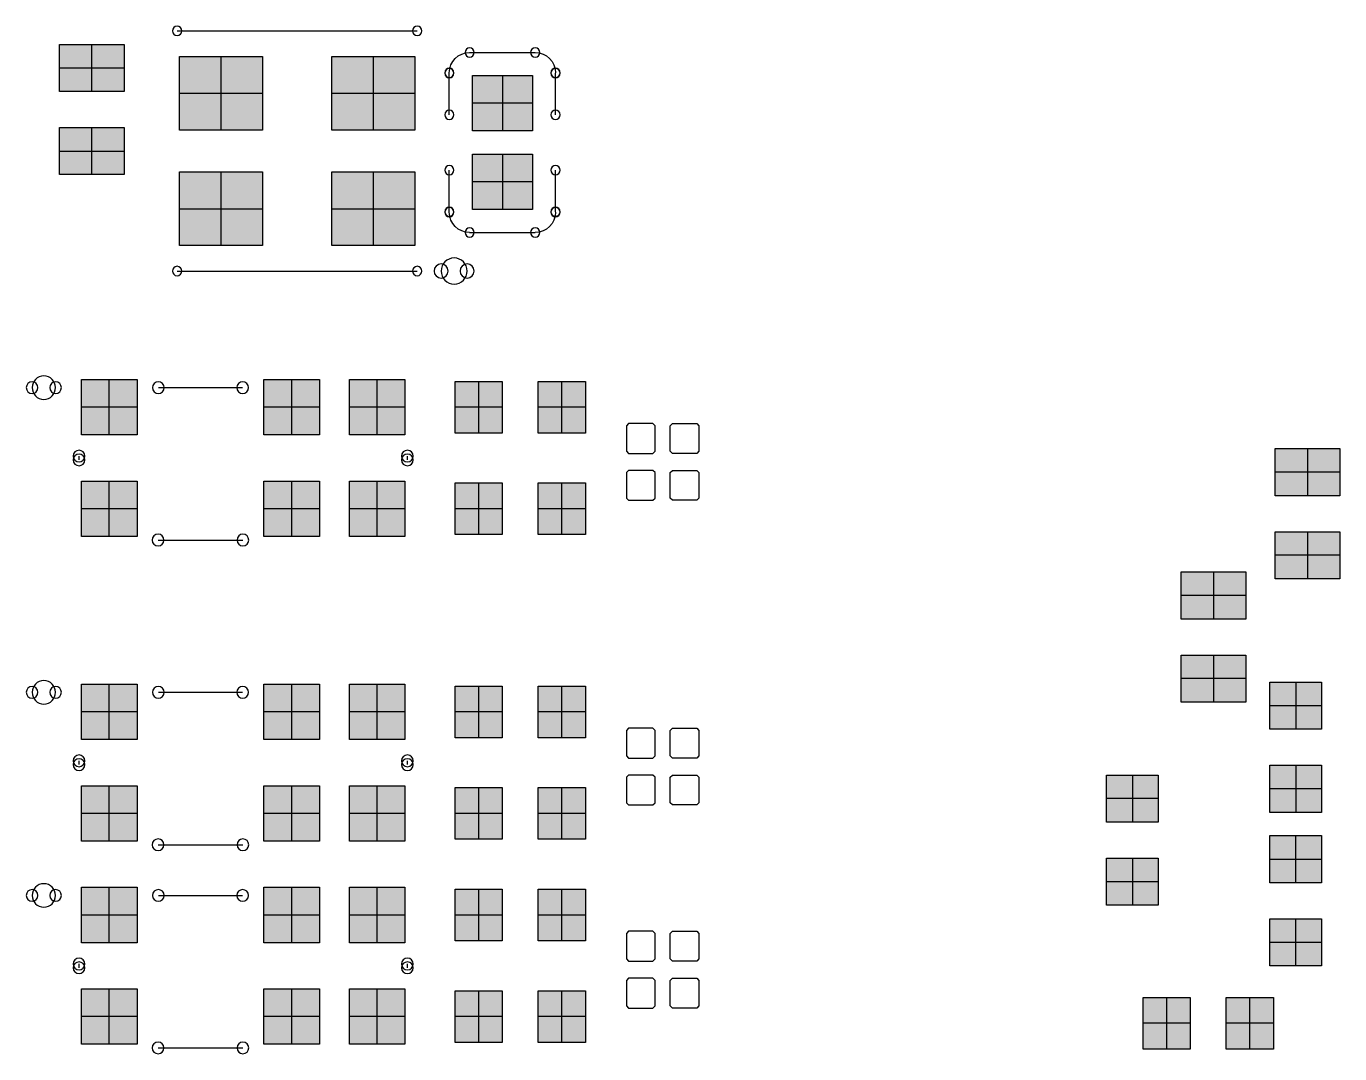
# Model space of a CAD drawing. Header units: millimetres. Extents: x -0.1 to 90.1, y -0.1 to 60.1.
# Drawn here: x 9.8 to 24.02, y 30 to 41.13 of the extents above; entities that cross this region are included whole.
import ezdxf

# ---------------------------------------------------------------- set-up
doc = ezdxf.new("R2010")
doc.units = ezdxf.units.MM
doc.layers.get('0').update_dxf_attribs({"color": 18, "true_color": 0x000000})
doc.layers.add('Bottom Overlay', color=54, linetype='Continuous', true_color=0x999900)
doc.layers.add('Bottom Paste', color=16, linetype='Continuous', true_color=0x7f0000)

# ---------------------------------------------------------------- blocks, each defined once
blk = doc.blocks.new('C0402_B_464')
at = {"layer": 'Bottom Paste', "true_color": 0x7f0000}
for points in [[(-0.195, 0.28), (-0.195, -0.28), (-0.705, -0.28), (-0.705, 0.28)], [(0.705, 0.28), (0.705, -0.28), (0.195, -0.28), (0.195, 0.28)]]:
    blk.add_hatch(color=16, dxfattribs=at).paths.add_polyline_path(points, flags=0)
at = {"layer": 'Bottom Paste', "color": 16, "true_color": 0x7f0000}
for p, q in [((-0.45, 0.28), (-0.45, -0.28)), ((0.45, 0.28), (0.45, -0.28)), ((-0.705, 0), (-0.195, 0)), ((0.195, 0), (0.705, 0))]:
    blk.add_line(p, q, dxfattribs=at)
for points in [[(-0.705, -0.28), (-0.705, 0), (-0.705, 0.28)], [(-0.705, 0.28), (-0.45, 0.28), (-0.195, 0.28)], [(-0.195, 0.28), (-0.195, 0), (-0.195, -0.28)], [(0.195, -0.28), (0.195, 0), (0.195, 0.28)], [(0.195, 0.28), (0.45, 0.28), (0.705, 0.28)], [(0.705, 0.28), (0.705, 0), (0.705, -0.28)], [(-0.195, -0.28), (-0.45, -0.28), (-0.705, -0.28)], [(0.705, -0.28), (0.45, -0.28), (0.195, -0.28)]]:
    blk.add_open_spline(points, degree=2, dxfattribs=at)
blk = doc.blocks.new('C0402_B_463')
at = {"layer": 'Bottom Paste', "true_color": 0x7f0000}
for points in [[(-0.195, 0.28), (-0.195, -0.28), (-0.705, -0.28), (-0.705, 0.28)], [(0.705, 0.28), (0.705, -0.28), (0.195, -0.28), (0.195, 0.28)]]:
    blk.add_hatch(color=16, dxfattribs=at).paths.add_polyline_path(points, flags=0)
at = {"layer": 'Bottom Paste', "color": 16, "true_color": 0x7f0000}
for p, q in [((-0.45, 0.28), (-0.45, -0.28)), ((0.45, 0.28), (0.45, -0.28)), ((-0.705, 0), (-0.195, 0)), ((0.195, 0), (0.705, 0))]:
    blk.add_line(p, q, dxfattribs=at)
for points in [[(-0.705, -0.28), (-0.705, 0), (-0.705, 0.28)], [(-0.705, 0.28), (-0.45, 0.28), (-0.195, 0.28)], [(-0.195, 0.28), (-0.195, 0), (-0.195, -0.28)], [(0.195, -0.28), (0.195, 0), (0.195, 0.28)], [(0.195, 0.28), (0.45, 0.28), (0.705, 0.28)], [(0.705, 0.28), (0.705, 0), (0.705, -0.28)], [(-0.195, -0.28), (-0.45, -0.28), (-0.705, -0.28)], [(0.705, -0.28), (0.45, -0.28), (0.195, -0.28)]]:
    blk.add_open_spline(points, degree=2, dxfattribs=at)
blk = doc.blocks.new('C0402_B_462')
at = {"layer": 'Bottom Paste', "true_color": 0x7f0000}
for points in [[(-0.195, 0.28), (-0.195, -0.28), (-0.705, -0.28), (-0.705, 0.28)], [(0.705, 0.28), (0.705, -0.28), (0.195, -0.28), (0.195, 0.28)]]:
    blk.add_hatch(color=16, dxfattribs=at).paths.add_polyline_path(points, flags=0)
at = {"layer": 'Bottom Paste', "color": 16, "true_color": 0x7f0000}
for p, q in [((-0.45, 0.28), (-0.45, -0.28)), ((0.45, 0.28), (0.45, -0.28)), ((-0.705, 0), (-0.195, 0)), ((0.195, 0), (0.705, 0))]:
    blk.add_line(p, q, dxfattribs=at)
for points in [[(-0.705, -0.28), (-0.705, 0), (-0.705, 0.28)], [(-0.705, 0.28), (-0.45, 0.28), (-0.195, 0.28)], [(-0.195, 0.28), (-0.195, 0), (-0.195, -0.28)], [(0.195, -0.28), (0.195, 0), (0.195, 0.28)], [(0.195, 0.28), (0.45, 0.28), (0.705, 0.28)], [(0.705, 0.28), (0.705, 0), (0.705, -0.28)], [(-0.195, -0.28), (-0.45, -0.28), (-0.705, -0.28)], [(0.705, -0.28), (0.45, -0.28), (0.195, -0.28)]]:
    blk.add_open_spline(points, degree=2, dxfattribs=at)
blk = doc.blocks.new('C0402_B_461')
at = {"layer": 'Bottom Paste', "true_color": 0x7f0000}
for points in [[(-0.195, 0.28), (-0.195, -0.28), (-0.705, -0.28), (-0.705, 0.28)], [(0.705, 0.28), (0.705, -0.28), (0.195, -0.28), (0.195, 0.28)]]:
    blk.add_hatch(color=16, dxfattribs=at).paths.add_polyline_path(points, flags=0)
at = {"layer": 'Bottom Paste', "color": 16, "true_color": 0x7f0000}
for p, q in [((-0.45, 0.28), (-0.45, -0.28)), ((0.45, 0.28), (0.45, -0.28)), ((-0.705, 0), (-0.195, 0)), ((0.195, 0), (0.705, 0))]:
    blk.add_line(p, q, dxfattribs=at)
for points in [[(-0.705, -0.28), (-0.705, 0), (-0.705, 0.28)], [(-0.705, 0.28), (-0.45, 0.28), (-0.195, 0.28)], [(-0.195, 0.28), (-0.195, 0), (-0.195, -0.28)], [(0.195, -0.28), (0.195, 0), (0.195, 0.28)], [(0.195, 0.28), (0.45, 0.28), (0.705, 0.28)], [(0.705, 0.28), (0.705, 0), (0.705, -0.28)], [(-0.195, -0.28), (-0.45, -0.28), (-0.705, -0.28)], [(0.705, -0.28), (0.45, -0.28), (0.195, -0.28)]]:
    blk.add_open_spline(points, degree=2, dxfattribs=at)
blk = doc.blocks.new('C0402_B_459')
at = {"layer": 'Bottom Paste', "true_color": 0x7f0000}
for points in [[(-0.195, 0.28), (-0.195, -0.28), (-0.705, -0.28), (-0.705, 0.28)], [(0.705, 0.28), (0.705, -0.28), (0.195, -0.28), (0.195, 0.28)]]:
    blk.add_hatch(color=16, dxfattribs=at).paths.add_polyline_path(points, flags=0)
at = {"layer": 'Bottom Paste', "color": 16, "true_color": 0x7f0000}
for p, q in [((-0.45, 0.28), (-0.45, -0.28)), ((0.45, 0.28), (0.45, -0.28)), ((-0.705, 0), (-0.195, 0)), ((0.195, 0), (0.705, 0))]:
    blk.add_line(p, q, dxfattribs=at)
for points in [[(-0.705, -0.28), (-0.705, 0), (-0.705, 0.28)], [(-0.705, 0.28), (-0.45, 0.28), (-0.195, 0.28)], [(-0.195, 0.28), (-0.195, 0), (-0.195, -0.28)], [(0.195, -0.28), (0.195, 0), (0.195, 0.28)], [(0.195, 0.28), (0.45, 0.28), (0.705, 0.28)], [(0.705, 0.28), (0.705, 0), (0.705, -0.28)], [(-0.195, -0.28), (-0.45, -0.28), (-0.705, -0.28)], [(0.705, -0.28), (0.45, -0.28), (0.195, -0.28)]]:
    blk.add_open_spline(points, degree=2, dxfattribs=at)
blk = doc.blocks.new('C0402_B_456')
at = {"layer": 'Bottom Paste', "true_color": 0x7f0000}
for points in [[(-0.195, 0.28), (-0.195, -0.28), (-0.705, -0.28), (-0.705, 0.28)], [(0.705, 0.28), (0.705, -0.28), (0.195, -0.28), (0.195, 0.28)]]:
    blk.add_hatch(color=16, dxfattribs=at).paths.add_polyline_path(points, flags=0)
at = {"layer": 'Bottom Paste', "color": 16, "true_color": 0x7f0000}
for p, q in [((-0.45, 0.28), (-0.45, -0.28)), ((0.45, 0.28), (0.45, -0.28)), ((-0.705, 0), (-0.195, 0)), ((0.195, 0), (0.705, 0))]:
    blk.add_line(p, q, dxfattribs=at)
for points in [[(-0.705, -0.28), (-0.705, 0), (-0.705, 0.28)], [(-0.705, 0.28), (-0.45, 0.28), (-0.195, 0.28)], [(-0.195, 0.28), (-0.195, 0), (-0.195, -0.28)], [(0.195, -0.28), (0.195, 0), (0.195, 0.28)], [(0.195, 0.28), (0.45, 0.28), (0.705, 0.28)], [(0.705, 0.28), (0.705, 0), (0.705, -0.28)], [(-0.195, -0.28), (-0.45, -0.28), (-0.705, -0.28)], [(0.705, -0.28), (0.45, -0.28), (0.195, -0.28)]]:
    blk.add_open_spline(points, degree=2, dxfattribs=at)
blk = doc.blocks.new('C0402_B_454')
at = {"layer": 'Bottom Paste', "true_color": 0x7f0000}
for points in [[(-0.195, 0.28), (-0.195, -0.28), (-0.705, -0.28), (-0.705, 0.28)], [(0.705, 0.28), (0.705, -0.28), (0.195, -0.28), (0.195, 0.28)]]:
    blk.add_hatch(color=16, dxfattribs=at).paths.add_polyline_path(points, flags=0)
at = {"layer": 'Bottom Paste', "color": 16, "true_color": 0x7f0000}
for p, q in [((-0.45, 0.28), (-0.45, -0.28)), ((0.45, 0.28), (0.45, -0.28)), ((-0.705, 0), (-0.195, 0)), ((0.195, 0), (0.705, 0))]:
    blk.add_line(p, q, dxfattribs=at)
for points in [[(-0.705, -0.28), (-0.705, 0), (-0.705, 0.28)], [(-0.705, 0.28), (-0.45, 0.28), (-0.195, 0.28)], [(-0.195, 0.28), (-0.195, 0), (-0.195, -0.28)], [(0.195, -0.28), (0.195, 0), (0.195, 0.28)], [(0.195, 0.28), (0.45, 0.28), (0.705, 0.28)], [(0.705, 0.28), (0.705, 0), (0.705, -0.28)], [(-0.195, -0.28), (-0.45, -0.28), (-0.705, -0.28)], [(0.705, -0.28), (0.45, -0.28), (0.195, -0.28)]]:
    blk.add_open_spline(points, degree=2, dxfattribs=at)
blk = doc.blocks.new('C0402_B_452')
at = {"layer": 'Bottom Paste', "true_color": 0x7f0000}
for points in [[(-0.195, 0.28), (-0.195, -0.28), (-0.705, -0.28), (-0.705, 0.28)], [(0.705, 0.28), (0.705, -0.28), (0.195, -0.28), (0.195, 0.28)]]:
    blk.add_hatch(color=16, dxfattribs=at).paths.add_polyline_path(points, flags=0)
at = {"layer": 'Bottom Paste', "color": 16, "true_color": 0x7f0000}
for p, q in [((-0.45, 0.28), (-0.45, -0.28)), ((0.45, 0.28), (0.45, -0.28)), ((-0.705, 0), (-0.195, 0)), ((0.195, 0), (0.705, 0))]:
    blk.add_line(p, q, dxfattribs=at)
for points in [[(-0.705, -0.28), (-0.705, 0), (-0.705, 0.28)], [(-0.705, 0.28), (-0.45, 0.28), (-0.195, 0.28)], [(-0.195, 0.28), (-0.195, 0), (-0.195, -0.28)], [(0.195, -0.28), (0.195, 0), (0.195, 0.28)], [(0.195, 0.28), (0.45, 0.28), (0.705, 0.28)], [(0.705, 0.28), (0.705, 0), (0.705, -0.28)], [(-0.195, -0.28), (-0.45, -0.28), (-0.705, -0.28)], [(0.705, -0.28), (0.45, -0.28), (0.195, -0.28)]]:
    blk.add_open_spline(points, degree=2, dxfattribs=at)
blk = doc.blocks.new('FILTER_SMD_6P_L3_4_W1_6_SFI1206_601R201_B_443')
at = {"layer": 'Bottom Paste', "true_color": 0x7f0000}
for points in [[(-1.75, 0.85), (-1.15, 0.85), (-1.15, 0.25), (-1.75, 0.25)], [(0.225, 0.85), (0.825, 0.85), (0.825, 0.25), (0.225, 0.25)], [(1.15, 0.85), (1.75, 0.85), (1.75, 0.25), (1.15, 0.25)], [(-1.75, -0.25), (-1.15, -0.25), (-1.15, -0.85), (-1.75, -0.85)], [(0.225, -0.25), (0.825, -0.25), (0.825, -0.85), (0.225, -0.85)], [(1.15, -0.25), (1.75, -0.25), (1.75, -0.85), (1.15, -0.85)]]:
    blk.add_hatch(color=16, dxfattribs=at).paths.add_polyline_path(points, flags=0)
at = {"layer": 'Bottom Overlay'}
for points in [[(-0.919, 0.762), (-0.006, 0.762)], [(-1.778, -0.021), (-1.778, 0.02)], [(1.778, -0.021), (1.778, 0.02)], [(-0.922, -0.889), (-0.003, -0.889)]]:
    blk.add_lwpolyline(points, dxfattribs=at)
for centre, radius, start, end in [((-2.159, 0.762), 0.127, 0, 180), ((-2.286, 0.762), 0.0635, 0, 180), ((-2.286, 0.762), 0.0635, 180, 0), ((-2.159, 0.762), 0.127, 180, 0), ((-2.032, 0.762), 0.0635, 0, 180), ((-2.032, 0.762), 0.0635, 180, 0), ((-0.919, 0.762), 0.0635, 0, 180), ((-0.919, 0.762), 0.0635, 180, 0), ((-0.006, 0.762), 0.0635, 0, 180), ((-0.006, 0.762), 0.0635, 180, 0), ((-1.778, 0.02), 0.0635, 0, 180), ((-1.778, -0.021), 0.0635, 0, 180), ((-1.778, 0.02), 0.0635, 180, 0), ((1.778, 0.02), 0.0635, 0, 180), ((1.778, -0.021), 0.0635, 0, 180), ((1.778, 0.02), 0.0635, 180, 0), ((-1.778, -0.021), 0.0635, 180, 0), ((1.778, -0.021), 0.0635, 180, 0), ((-0.922, -0.889), 0.0635, 0, 180), ((-0.003, -0.889), 0.0635, 0, 180), ((-0.922, -0.889), 0.0635, 180, 0), ((-0.003, -0.889), 0.0635, 180, 0)]:
    blk.add_arc(centre, radius, start, end, dxfattribs=at)
at = {"layer": 'Bottom Paste', "color": 16, "true_color": 0x7f0000}
for p, q in [((-1.45, 0.25), (-1.45, 0.85)), ((0.525, 0.25), (0.525, 0.85)), ((1.45, 0.25), (1.45, 0.85)), ((-1.15, 0.55), (-1.75, 0.55)), ((0.825, 0.55), (0.225, 0.55)), ((1.75, 0.55), (1.15, 0.55)), ((-1.45, -0.85), (-1.45, -0.25)), ((0.525, -0.85), (0.525, -0.25)), ((1.45, -0.85), (1.45, -0.25)), ((-1.15, -0.55), (-1.75, -0.55)), ((0.825, -0.55), (0.225, -0.55)), ((1.75, -0.55), (1.15, -0.55))]:
    blk.add_line(p, q, dxfattribs=at)
for points in [[(-1.75, 0.85), (-1.45, 0.85), (-1.15, 0.85)], [(-1.75, 0.25), (-1.75, 0.55), (-1.75, 0.85)], [(-1.15, 0.85), (-1.15, 0.55), (-1.15, 0.25)], [(0.225, 0.85), (0.525, 0.85), (0.825, 0.85)], [(0.225, 0.25), (0.225, 0.55), (0.225, 0.85)], [(0.825, 0.85), (0.825, 0.55), (0.825, 0.25)], [(1.15, 0.85), (1.45, 0.85), (1.75, 0.85)], [(1.15, 0.25), (1.15, 0.55), (1.15, 0.85)], [(1.75, 0.85), (1.75, 0.55), (1.75, 0.25)], [(-1.15, 0.25), (-1.45, 0.25), (-1.75, 0.25)], [(0.825, 0.25), (0.525, 0.25), (0.225, 0.25)], [(1.75, 0.25), (1.45, 0.25), (1.15, 0.25)], [(-1.75, -0.25), (-1.45, -0.25), (-1.15, -0.25)], [(-1.75, -0.85), (-1.75, -0.55), (-1.75, -0.25)], [(-1.15, -0.25), (-1.15, -0.55), (-1.15, -0.85)], [(0.225, -0.25), (0.525, -0.25), (0.825, -0.25)], [(0.225, -0.85), (0.225, -0.55), (0.225, -0.25)], [(0.825, -0.25), (0.825, -0.55), (0.825, -0.85)], [(1.15, -0.25), (1.45, -0.25), (1.75, -0.25)], [(1.15, -0.85), (1.15, -0.55), (1.15, -0.25)], [(1.75, -0.25), (1.75, -0.55), (1.75, -0.85)], [(-1.15, -0.85), (-1.45, -0.85), (-1.75, -0.85)], [(0.825, -0.85), (0.525, -0.85), (0.225, -0.85)], [(1.75, -0.85), (1.45, -0.85), (1.15, -0.85)]]:
    blk.add_open_spline(points, degree=2, dxfattribs=at)
blk = doc.blocks.new('FILTER_SMD_6P_L3_4_W1_6_SFI1206_601R201_B_442')
at = {"layer": 'Bottom Paste', "true_color": 0x7f0000}
for points in [[(-1.75, 0.85), (-1.15, 0.85), (-1.15, 0.25), (-1.75, 0.25)], [(0.225, 0.85), (0.825, 0.85), (0.825, 0.25), (0.225, 0.25)], [(1.15, 0.85), (1.75, 0.85), (1.75, 0.25), (1.15, 0.25)], [(-1.75, -0.25), (-1.15, -0.25), (-1.15, -0.85), (-1.75, -0.85)], [(0.225, -0.25), (0.825, -0.25), (0.825, -0.85), (0.225, -0.85)], [(1.15, -0.25), (1.75, -0.25), (1.75, -0.85), (1.15, -0.85)]]:
    blk.add_hatch(color=16, dxfattribs=at).paths.add_polyline_path(points, flags=0)
at = {"layer": 'Bottom Overlay'}
for points in [[(-0.919, 0.762), (-0.006, 0.762)], [(-1.778, -0.021), (-1.778, 0.02)], [(1.778, -0.021), (1.778, 0.02)], [(-0.922, -0.889), (-0.003, -0.889)]]:
    blk.add_lwpolyline(points, dxfattribs=at)
for centre, radius, start, end in [((-2.159, 0.762), 0.127, 0, 180), ((-2.286, 0.762), 0.0635, 0, 180), ((-2.286, 0.762), 0.0635, 180, 0), ((-2.159, 0.762), 0.127, 180, 0), ((-2.032, 0.762), 0.0635, 0, 180), ((-2.032, 0.762), 0.0635, 180, 0), ((-0.919, 0.762), 0.0635, 0, 180), ((-0.919, 0.762), 0.0635, 180, 0), ((-0.006, 0.762), 0.0635, 0, 180), ((-0.006, 0.762), 0.0635, 180, 0), ((-1.778, 0.02), 0.0635, 0, 180), ((-1.778, -0.021), 0.0635, 0, 180), ((-1.778, 0.02), 0.0635, 180, 0), ((1.778, 0.02), 0.0635, 0, 180), ((1.778, -0.021), 0.0635, 0, 180), ((1.778, 0.02), 0.0635, 180, 0), ((-1.778, -0.021), 0.0635, 180, 0), ((1.778, -0.021), 0.0635, 180, 0), ((-0.922, -0.889), 0.0635, 0, 180), ((-0.003, -0.889), 0.0635, 0, 180), ((-0.922, -0.889), 0.0635, 180, 0), ((-0.003, -0.889), 0.0635, 180, 0)]:
    blk.add_arc(centre, radius, start, end, dxfattribs=at)
at = {"layer": 'Bottom Paste', "color": 16, "true_color": 0x7f0000}
for p, q in [((-1.45, 0.25), (-1.45, 0.85)), ((0.525, 0.25), (0.525, 0.85)), ((1.45, 0.25), (1.45, 0.85)), ((-1.15, 0.55), (-1.75, 0.55)), ((0.825, 0.55), (0.225, 0.55)), ((1.75, 0.55), (1.15, 0.55)), ((-1.45, -0.85), (-1.45, -0.25)), ((0.525, -0.85), (0.525, -0.25)), ((1.45, -0.85), (1.45, -0.25)), ((-1.15, -0.55), (-1.75, -0.55)), ((0.825, -0.55), (0.225, -0.55)), ((1.75, -0.55), (1.15, -0.55))]:
    blk.add_line(p, q, dxfattribs=at)
for points in [[(-1.75, 0.85), (-1.45, 0.85), (-1.15, 0.85)], [(-1.75, 0.25), (-1.75, 0.55), (-1.75, 0.85)], [(-1.15, 0.85), (-1.15, 0.55), (-1.15, 0.25)], [(0.225, 0.85), (0.525, 0.85), (0.825, 0.85)], [(0.225, 0.25), (0.225, 0.55), (0.225, 0.85)], [(0.825, 0.85), (0.825, 0.55), (0.825, 0.25)], [(1.15, 0.85), (1.45, 0.85), (1.75, 0.85)], [(1.15, 0.25), (1.15, 0.55), (1.15, 0.85)], [(1.75, 0.85), (1.75, 0.55), (1.75, 0.25)], [(-1.15, 0.25), (-1.45, 0.25), (-1.75, 0.25)], [(0.825, 0.25), (0.525, 0.25), (0.225, 0.25)], [(1.75, 0.25), (1.45, 0.25), (1.15, 0.25)], [(-1.75, -0.25), (-1.45, -0.25), (-1.15, -0.25)], [(-1.75, -0.85), (-1.75, -0.55), (-1.75, -0.25)], [(-1.15, -0.25), (-1.15, -0.55), (-1.15, -0.85)], [(0.225, -0.25), (0.525, -0.25), (0.825, -0.25)], [(0.225, -0.85), (0.225, -0.55), (0.225, -0.25)], [(0.825, -0.25), (0.825, -0.55), (0.825, -0.85)], [(1.15, -0.25), (1.45, -0.25), (1.75, -0.25)], [(1.15, -0.85), (1.15, -0.55), (1.15, -0.25)], [(1.75, -0.25), (1.75, -0.55), (1.75, -0.85)], [(-1.15, -0.85), (-1.45, -0.85), (-1.75, -0.85)], [(0.825, -0.85), (0.525, -0.85), (0.225, -0.85)], [(1.75, -0.85), (1.45, -0.85), (1.15, -0.85)]]:
    blk.add_open_spline(points, degree=2, dxfattribs=at)
blk = doc.blocks.new('FILTER_SMD_6P_L3_4_W1_6_SFI1206_601R201_B_441')
at = {"layer": 'Bottom Paste', "true_color": 0x7f0000}
for points in [[(-1.75, 0.85), (-1.15, 0.85), (-1.15, 0.25), (-1.75, 0.25)], [(0.225, 0.85), (0.825, 0.85), (0.825, 0.25), (0.225, 0.25)], [(1.15, 0.85), (1.75, 0.85), (1.75, 0.25), (1.15, 0.25)], [(-1.75, -0.25), (-1.15, -0.25), (-1.15, -0.85), (-1.75, -0.85)], [(0.225, -0.25), (0.825, -0.25), (0.825, -0.85), (0.225, -0.85)], [(1.15, -0.25), (1.75, -0.25), (1.75, -0.85), (1.15, -0.85)]]:
    blk.add_hatch(color=16, dxfattribs=at).paths.add_polyline_path(points, flags=0)
at = {"layer": 'Bottom Overlay'}
for points in [[(-0.919, 0.762), (-0.006, 0.762)], [(-1.778, -0.021), (-1.778, 0.02)], [(1.778, -0.021), (1.778, 0.02)], [(-0.922, -0.889), (-0.003, -0.889)]]:
    blk.add_lwpolyline(points, dxfattribs=at)
for centre, radius, start, end in [((-2.159, 0.762), 0.127, 0, 180), ((-2.286, 0.762), 0.0635, 0, 180), ((-2.286, 0.762), 0.0635, 180, 0), ((-2.159, 0.762), 0.127, 180, 0), ((-2.032, 0.762), 0.0635, 0, 180), ((-2.032, 0.762), 0.0635, 180, 0), ((-0.919, 0.762), 0.0635, 0, 180), ((-0.919, 0.762), 0.0635, 180, 0), ((-0.006, 0.762), 0.0635, 0, 180), ((-0.006, 0.762), 0.0635, 180, 0), ((-1.778, 0.02), 0.0635, 0, 180), ((-1.778, -0.021), 0.0635, 0, 180), ((-1.778, 0.02), 0.0635, 180, 0), ((1.778, 0.02), 0.0635, 0, 180), ((1.778, -0.021), 0.0635, 0, 180), ((1.778, 0.02), 0.0635, 180, 0), ((-1.778, -0.021), 0.0635, 180, 0), ((1.778, -0.021), 0.0635, 180, 0), ((-0.922, -0.889), 0.0635, 0, 180), ((-0.003, -0.889), 0.0635, 0, 180), ((-0.922, -0.889), 0.0635, 180, 0), ((-0.003, -0.889), 0.0635, 180, 0)]:
    blk.add_arc(centre, radius, start, end, dxfattribs=at)
at = {"layer": 'Bottom Paste', "color": 16, "true_color": 0x7f0000}
for p, q in [((-1.45, 0.25), (-1.45, 0.85)), ((0.525, 0.25), (0.525, 0.85)), ((1.45, 0.25), (1.45, 0.85)), ((-1.15, 0.55), (-1.75, 0.55)), ((0.825, 0.55), (0.225, 0.55)), ((1.75, 0.55), (1.15, 0.55)), ((-1.45, -0.85), (-1.45, -0.25)), ((0.525, -0.85), (0.525, -0.25)), ((1.45, -0.85), (1.45, -0.25)), ((-1.15, -0.55), (-1.75, -0.55)), ((0.825, -0.55), (0.225, -0.55)), ((1.75, -0.55), (1.15, -0.55))]:
    blk.add_line(p, q, dxfattribs=at)
for points in [[(-1.75, 0.85), (-1.45, 0.85), (-1.15, 0.85)], [(-1.75, 0.25), (-1.75, 0.55), (-1.75, 0.85)], [(-1.15, 0.85), (-1.15, 0.55), (-1.15, 0.25)], [(0.225, 0.85), (0.525, 0.85), (0.825, 0.85)], [(0.225, 0.25), (0.225, 0.55), (0.225, 0.85)], [(0.825, 0.85), (0.825, 0.55), (0.825, 0.25)], [(1.15, 0.85), (1.45, 0.85), (1.75, 0.85)], [(1.15, 0.25), (1.15, 0.55), (1.15, 0.85)], [(1.75, 0.85), (1.75, 0.55), (1.75, 0.25)], [(-1.15, 0.25), (-1.45, 0.25), (-1.75, 0.25)], [(0.825, 0.25), (0.525, 0.25), (0.225, 0.25)], [(1.75, 0.25), (1.45, 0.25), (1.15, 0.25)], [(-1.75, -0.25), (-1.45, -0.25), (-1.15, -0.25)], [(-1.75, -0.85), (-1.75, -0.55), (-1.75, -0.25)], [(-1.15, -0.25), (-1.15, -0.55), (-1.15, -0.85)], [(0.225, -0.25), (0.525, -0.25), (0.825, -0.25)], [(0.225, -0.85), (0.225, -0.55), (0.225, -0.25)], [(0.825, -0.25), (0.825, -0.55), (0.825, -0.85)], [(1.15, -0.25), (1.45, -0.25), (1.75, -0.25)], [(1.15, -0.85), (1.15, -0.55), (1.15, -0.25)], [(1.75, -0.25), (1.75, -0.55), (1.75, -0.85)], [(-1.15, -0.85), (-1.45, -0.85), (-1.75, -0.85)], [(0.825, -0.85), (0.525, -0.85), (0.225, -0.85)], [(1.75, -0.85), (1.45, -0.85), (1.15, -0.85)]]:
    blk.add_open_spline(points, degree=2, dxfattribs=at)
blk = doc.blocks.new('R0201_B_439')
at = {"layer": 'Bottom Paste'}
for p, q in [((-0.393, 0.138), (-0.369, 0.162)), ((-0.369, 0.162), (-0.105, 0.162)), ((-0.105, 0.162), (-0.081, 0.138)), ((0.105, 0.162), (0.081, 0.138)), ((0.369, 0.162), (0.105, 0.162)), ((0.393, 0.138), (0.369, 0.162)), ((-0.393, -0.138), (-0.393, 0.138)), ((-0.081, 0.138), (-0.081, -0.138)), ((0.081, 0.138), (0.081, -0.138)), ((0.393, -0.138), (0.393, 0.138)), ((-0.369, -0.162), (-0.393, -0.138)), ((-0.081, -0.138), (-0.105, -0.162)), ((0.081, -0.138), (0.105, -0.162)), ((0.369, -0.162), (0.393, -0.138)), ((-0.105, -0.162), (-0.369, -0.162)), ((0.105, -0.162), (0.369, -0.162))]:
    blk.add_line(p, q, dxfattribs=at)
blk = doc.blocks.new('R0201_B_438')
at = {"layer": 'Bottom Paste'}
for p, q in [((-0.393, 0.138), (-0.369, 0.162)), ((-0.369, 0.162), (-0.105, 0.162)), ((-0.105, 0.162), (-0.081, 0.138)), ((0.105, 0.162), (0.081, 0.138)), ((0.369, 0.162), (0.105, 0.162)), ((0.393, 0.138), (0.369, 0.162)), ((-0.393, -0.138), (-0.393, 0.138)), ((-0.081, 0.138), (-0.081, -0.138)), ((0.081, 0.138), (0.081, -0.138)), ((0.393, -0.138), (0.393, 0.138)), ((-0.369, -0.162), (-0.393, -0.138)), ((-0.081, -0.138), (-0.105, -0.162)), ((0.081, -0.138), (0.105, -0.162)), ((0.369, -0.162), (0.393, -0.138)), ((-0.105, -0.162), (-0.369, -0.162)), ((0.105, -0.162), (0.369, -0.162))]:
    blk.add_line(p, q, dxfattribs=at)
blk = doc.blocks.new('R0201_B_437')
at = {"layer": 'Bottom Paste'}
for p, q in [((-0.393, 0.138), (-0.369, 0.162)), ((-0.369, 0.162), (-0.105, 0.162)), ((-0.105, 0.162), (-0.081, 0.138)), ((0.105, 0.162), (0.081, 0.138)), ((0.369, 0.162), (0.105, 0.162)), ((0.393, 0.138), (0.369, 0.162)), ((-0.393, -0.138), (-0.393, 0.138)), ((-0.081, 0.138), (-0.081, -0.138)), ((0.081, 0.138), (0.081, -0.138)), ((0.393, -0.138), (0.393, 0.138)), ((-0.369, -0.162), (-0.393, -0.138)), ((-0.081, -0.138), (-0.105, -0.162)), ((0.081, -0.138), (0.105, -0.162)), ((0.369, -0.162), (0.393, -0.138)), ((-0.105, -0.162), (-0.369, -0.162)), ((0.105, -0.162), (0.369, -0.162))]:
    blk.add_line(p, q, dxfattribs=at)
blk = doc.blocks.new('C0402_B_429')
at = {"layer": 'Bottom Paste', "true_color": 0x7f0000}
for points in [[(-0.195, 0.28), (-0.195, -0.28), (-0.705, -0.28), (-0.705, 0.28)], [(0.705, 0.28), (0.705, -0.28), (0.195, -0.28), (0.195, 0.28)]]:
    blk.add_hatch(color=16, dxfattribs=at).paths.add_polyline_path(points, flags=0)
at = {"layer": 'Bottom Paste', "color": 16, "true_color": 0x7f0000}
for p, q in [((-0.45, 0.28), (-0.45, -0.28)), ((0.45, 0.28), (0.45, -0.28)), ((-0.705, 0), (-0.195, 0)), ((0.195, 0), (0.705, 0))]:
    blk.add_line(p, q, dxfattribs=at)
for points in [[(-0.705, -0.28), (-0.705, 0), (-0.705, 0.28)], [(-0.705, 0.28), (-0.45, 0.28), (-0.195, 0.28)], [(-0.195, 0.28), (-0.195, 0), (-0.195, -0.28)], [(0.195, -0.28), (0.195, 0), (0.195, 0.28)], [(0.195, 0.28), (0.45, 0.28), (0.705, 0.28)], [(0.705, 0.28), (0.705, 0), (0.705, -0.28)], [(-0.195, -0.28), (-0.45, -0.28), (-0.705, -0.28)], [(0.705, -0.28), (0.45, -0.28), (0.195, -0.28)]]:
    blk.add_open_spline(points, degree=2, dxfattribs=at)
blk = doc.blocks.new('R0201_B_426')
at = {"layer": 'Bottom Paste'}
for p, q in [((-0.393, 0.138), (-0.369, 0.162)), ((-0.369, 0.162), (-0.105, 0.162)), ((-0.105, 0.162), (-0.081, 0.138)), ((0.105, 0.162), (0.081, 0.138)), ((0.369, 0.162), (0.105, 0.162)), ((0.393, 0.138), (0.369, 0.162)), ((-0.393, -0.138), (-0.393, 0.138)), ((-0.081, 0.138), (-0.081, -0.138)), ((0.081, 0.138), (0.081, -0.138)), ((0.393, -0.138), (0.393, 0.138)), ((-0.369, -0.162), (-0.393, -0.138)), ((-0.081, -0.138), (-0.105, -0.162)), ((0.081, -0.138), (0.105, -0.162)), ((0.369, -0.162), (0.393, -0.138)), ((-0.105, -0.162), (-0.369, -0.162)), ((0.105, -0.162), (0.369, -0.162))]:
    blk.add_line(p, q, dxfattribs=at)
blk = doc.blocks.new('R0402_B_401')
at = {"layer": 'Bottom Paste', "true_color": 0x7f0000}
for points in [[(-0.195, 0.35), (-0.195, -0.35), (-0.705, -0.35), (-0.705, 0.35)], [(0.705, 0.35), (0.705, -0.35), (0.195, -0.35), (0.195, 0.35)]]:
    blk.add_hatch(color=16, dxfattribs=at).paths.add_polyline_path(points, flags=0)
at = {"layer": 'Bottom Paste', "color": 16, "true_color": 0x7f0000}
for p, q in [((-0.45, 0.35), (-0.45, -0.35)), ((0.45, 0.35), (0.45, -0.35)), ((-0.705, 0), (-0.195, 0)), ((0.195, 0), (0.705, 0))]:
    blk.add_line(p, q, dxfattribs=at)
for points in [[(-0.705, -0.35), (-0.705, 0), (-0.705, 0.35)], [(-0.705, 0.35), (-0.45, 0.35), (-0.195, 0.35)], [(-0.195, 0.35), (-0.195, 0), (-0.195, -0.35)], [(0.195, -0.35), (0.195, 0), (0.195, 0.35)], [(0.195, 0.35), (0.45, 0.35), (0.705, 0.35)], [(0.705, 0.35), (0.705, 0), (0.705, -0.35)], [(-0.195, -0.35), (-0.45, -0.35), (-0.705, -0.35)], [(0.705, -0.35), (0.45, -0.35), (0.195, -0.35)]]:
    blk.add_open_spline(points, degree=2, dxfattribs=at)
blk = doc.blocks.new('R0201_B_175')
at = {"layer": 'Bottom Paste'}
for p, q in [((-0.393, 0.138), (-0.369, 0.162)), ((-0.369, 0.162), (-0.105, 0.162)), ((-0.105, 0.162), (-0.081, 0.138)), ((0.105, 0.162), (0.081, 0.138)), ((0.369, 0.162), (0.105, 0.162)), ((0.393, 0.138), (0.369, 0.162)), ((-0.393, -0.138), (-0.393, 0.138)), ((-0.081, 0.138), (-0.081, -0.138)), ((0.081, 0.138), (0.081, -0.138)), ((0.393, -0.138), (0.393, 0.138)), ((-0.369, -0.162), (-0.393, -0.138)), ((-0.081, -0.138), (-0.105, -0.162)), ((0.081, -0.138), (0.105, -0.162)), ((0.369, -0.162), (0.393, -0.138)), ((-0.105, -0.162), (-0.369, -0.162)), ((0.105, -0.162), (0.369, -0.162))]:
    blk.add_line(p, q, dxfattribs=at)
blk = doc.blocks.new('R0201_B_174')
at = {"layer": 'Bottom Paste'}
for p, q in [((-0.393, 0.138), (-0.369, 0.162)), ((-0.369, 0.162), (-0.105, 0.162)), ((-0.105, 0.162), (-0.081, 0.138)), ((0.105, 0.162), (0.081, 0.138)), ((0.369, 0.162), (0.105, 0.162)), ((0.393, 0.138), (0.369, 0.162)), ((-0.393, -0.138), (-0.393, 0.138)), ((-0.081, 0.138), (-0.081, -0.138)), ((0.081, 0.138), (0.081, -0.138)), ((0.393, -0.138), (0.393, 0.138)), ((-0.369, -0.162), (-0.393, -0.138)), ((-0.081, -0.138), (-0.105, -0.162)), ((0.081, -0.138), (0.105, -0.162)), ((0.369, -0.162), (0.393, -0.138)), ((-0.105, -0.162), (-0.369, -0.162)), ((0.105, -0.162), (0.369, -0.162))]:
    blk.add_line(p, q, dxfattribs=at)
blk = doc.blocks.new('C0402_B_150')
at = {"layer": 'Bottom Paste', "true_color": 0x7f0000}
for points in [[(-0.195, 0.28), (-0.195, -0.28), (-0.705, -0.28), (-0.705, 0.28)], [(0.705, 0.28), (0.705, -0.28), (0.195, -0.28), (0.195, 0.28)]]:
    blk.add_hatch(color=16, dxfattribs=at).paths.add_polyline_path(points, flags=0)
at = {"layer": 'Bottom Paste', "color": 16, "true_color": 0x7f0000}
for p, q in [((-0.45, 0.28), (-0.45, -0.28)), ((0.45, 0.28), (0.45, -0.28)), ((-0.705, 0), (-0.195, 0)), ((0.195, 0), (0.705, 0))]:
    blk.add_line(p, q, dxfattribs=at)
for points in [[(-0.705, -0.28), (-0.705, 0), (-0.705, 0.28)], [(-0.705, 0.28), (-0.45, 0.28), (-0.195, 0.28)], [(-0.195, 0.28), (-0.195, 0), (-0.195, -0.28)], [(0.195, -0.28), (0.195, 0), (0.195, 0.28)], [(0.195, 0.28), (0.45, 0.28), (0.705, 0.28)], [(0.705, 0.28), (0.705, 0), (0.705, -0.28)], [(-0.195, -0.28), (-0.45, -0.28), (-0.705, -0.28)], [(0.705, -0.28), (0.45, -0.28), (0.195, -0.28)]]:
    blk.add_open_spline(points, degree=2, dxfattribs=at)
blk = doc.blocks.new('R0402_B_80')
at = {"layer": 'Bottom Paste', "true_color": 0x7f0000}
for points in [[(-0.195, 0.35), (-0.195, -0.35), (-0.705, -0.35), (-0.705, 0.35)], [(0.705, 0.35), (0.705, -0.35), (0.195, -0.35), (0.195, 0.35)]]:
    blk.add_hatch(color=16, dxfattribs=at).paths.add_polyline_path(points, flags=0)
at = {"layer": 'Bottom Paste', "color": 16, "true_color": 0x7f0000}
for p, q in [((-0.45, 0.35), (-0.45, -0.35)), ((0.45, 0.35), (0.45, -0.35)), ((-0.705, 0), (-0.195, 0)), ((0.195, 0), (0.705, 0))]:
    blk.add_line(p, q, dxfattribs=at)
for points in [[(-0.705, -0.35), (-0.705, 0), (-0.705, 0.35)], [(-0.705, 0.35), (-0.45, 0.35), (-0.195, 0.35)], [(-0.195, 0.35), (-0.195, 0), (-0.195, -0.35)], [(0.195, -0.35), (0.195, 0), (0.195, 0.35)], [(0.195, 0.35), (0.45, 0.35), (0.705, 0.35)], [(0.705, 0.35), (0.705, 0), (0.705, -0.35)], [(-0.195, -0.35), (-0.45, -0.35), (-0.705, -0.35)], [(0.705, -0.35), (0.45, -0.35), (0.195, -0.35)]]:
    blk.add_open_spline(points, degree=2, dxfattribs=at)
blk = doc.blocks.new('R0402_B_67')
at = {"layer": 'Bottom Paste', "true_color": 0x7f0000}
for points in [[(-0.195, 0.35), (-0.195, -0.35), (-0.705, -0.35), (-0.705, 0.35)], [(0.705, 0.35), (0.705, -0.35), (0.195, -0.35), (0.195, 0.35)]]:
    blk.add_hatch(color=16, dxfattribs=at).paths.add_polyline_path(points, flags=0)
at = {"layer": 'Bottom Paste', "color": 16, "true_color": 0x7f0000}
for p, q in [((-0.45, 0.35), (-0.45, -0.35)), ((0.45, 0.35), (0.45, -0.35)), ((-0.705, 0), (-0.195, 0)), ((0.195, 0), (0.705, 0))]:
    blk.add_line(p, q, dxfattribs=at)
for points in [[(-0.705, -0.35), (-0.705, 0), (-0.705, 0.35)], [(-0.705, 0.35), (-0.45, 0.35), (-0.195, 0.35)], [(-0.195, 0.35), (-0.195, 0), (-0.195, -0.35)], [(0.195, -0.35), (0.195, 0), (0.195, 0.35)], [(0.195, 0.35), (0.45, 0.35), (0.705, 0.35)], [(0.705, 0.35), (0.705, 0), (0.705, -0.35)], [(-0.195, -0.35), (-0.45, -0.35), (-0.705, -0.35)], [(0.705, -0.35), (0.45, -0.35), (0.195, -0.35)]]:
    blk.add_open_spline(points, degree=2, dxfattribs=at)
blk = doc.blocks.new('0402_C_B_27')
at = {"layer": 'Bottom Paste', "true_color": 0x7f0000}
for points in [[(-0.725, 0.325), (-0.125, 0.325), (-0.125, -0.325), (-0.725, -0.325)], [(0.125, 0.325), (0.725, 0.325), (0.725, -0.325), (0.125, -0.325)]]:
    blk.add_hatch(color=16, dxfattribs=at).paths.add_polyline_path(points, flags=0)
at = {"layer": 'Bottom Overlay'}
for points in [[(-0.75, 0.575), (-0.3, 0.575)], [(0.3, 0.575), (0.75, 0.575)], [(-0.975, 0.355), (-0.975, -0.355)], [(0.975, 0.355), (0.975, -0.355)], [(-0.75, -0.575), (-0.3, -0.575)], [(0.3, -0.575), (0.75, -0.575)]]:
    blk.add_lwpolyline(points, dxfattribs=at)
at = {"layer": 'Bottom Overlay', "extrusion": (0, 0, -1)}
for centre, start, end in [((0.755, 0.355), 0, 90), ((-0.755, 0.355), 90, 180), ((0.755, -0.355), 270, 0), ((-0.755, -0.355), 180, 270)]:
    blk.add_arc(centre, 0.22, start, end, dxfattribs=at)
at = {"layer": 'Bottom Overlay'}
for centre, start, end in [((-0.755, 0.575), 0, 180), ((-0.755, 0.575), 180, 0), ((-0.75, 0.575), 0, 180), ((-0.75, 0.575), 180, 0), ((-0.3, 0.575), 0, 180), ((-0.3, 0.575), 180, 0), ((0.3, 0.575), 0, 180), ((0.3, 0.575), 180, 0), ((0.75, 0.575), 0, 180), ((0.75, 0.575), 180, 0), ((0.755, 0.575), 0, 180), ((0.755, 0.575), 180, 0), ((-0.975, 0.355), 0, 180), ((-0.975, 0.355), 0, 180), ((-0.975, 0.355), 180, 0), ((-0.975, 0.355), 180, 0), ((0.975, 0.355), 0, 180), ((0.975, 0.355), 0, 180), ((0.975, 0.355), 180, 0), ((0.975, 0.355), 180, 0), ((-0.975, -0.355), 0, 180), ((-0.975, -0.355), 0, 180), ((-0.975, -0.355), 180, 0), ((-0.975, -0.355), 180, 0), ((0.975, -0.355), 0, 180), ((0.975, -0.355), 0, 180), ((0.975, -0.355), 180, 0), ((0.975, -0.355), 180, 0), ((-0.755, -0.575), 0, 180), ((-0.75, -0.575), 0, 180), ((-0.3, -0.575), 0, 180), ((0.3, -0.575), 0, 180), ((0.75, -0.575), 0, 180), ((0.755, -0.575), 0, 180), ((-0.755, -0.575), 180, 0), ((-0.75, -0.575), 180, 0), ((-0.3, -0.575), 180, 0), ((0.3, -0.575), 180, 0), ((0.75, -0.575), 180, 0), ((0.755, -0.575), 180, 0)]:
    blk.add_arc(centre, 0.05, start, end, dxfattribs=at)
at = {"layer": 'Bottom Paste', "color": 16, "true_color": 0x7f0000}
for p, q in [((-0.425, -0.325), (-0.425, 0.325)), ((0.425, -0.325), (0.425, 0.325)), ((-0.125, 0), (-0.725, 0)), ((0.725, 0), (0.125, 0))]:
    blk.add_line(p, q, dxfattribs=at)
for points in [[(-0.725, 0.325), (-0.425, 0.325), (-0.125, 0.325)], [(-0.725, -0.325), (-0.725, 0), (-0.725, 0.325)], [(-0.125, 0.325), (-0.125, 0), (-0.125, -0.325)], [(0.125, 0.325), (0.425, 0.325), (0.725, 0.325)], [(0.125, -0.325), (0.125, 0), (0.125, 0.325)], [(0.725, 0.325), (0.725, 0), (0.725, -0.325)], [(-0.125, -0.325), (-0.425, -0.325), (-0.725, -0.325)], [(0.725, -0.325), (0.425, -0.325), (0.125, -0.325)]]:
    blk.add_open_spline(points, degree=2, dxfattribs=at)
blk = doc.blocks.new('SMD_2520_B_26')
at = {"layer": 'Bottom Paste', "true_color": 0x7f0000}
for points in [[(-0.375, 1.025), (-0.375, 0.225), (-1.275, 0.225), (-1.275, 1.025)], [(1.275, 1.025), (1.275, 0.225), (0.375, 0.225), (0.375, 1.025)], [(-0.375, -0.225), (-0.375, -1.025), (-1.275, -1.025), (-1.275, -0.225)], [(1.275, -0.225), (1.275, -1.025), (0.375, -1.025), (0.375, -0.225)]]:
    blk.add_hatch(color=16, dxfattribs=at).paths.add_polyline_path(points, flags=0)
at = {"layer": 'Bottom Overlay'}
for points in [[(1.3, 1.3), (-1.3, 1.3)], [(1.3, -1.3), (-1.3, -1.3)]]:
    blk.add_lwpolyline(points, dxfattribs=at)
for centre, radius, start, end in [((-1.7, 1.3), 0.141, 0, 180), ((-1.841, 1.3), 0.0762, 0, 180), ((-1.841, 1.3), 0.0762, 180, 0), ((-1.7, 1.3), 0.141, 180, 0), ((-1.559, 1.3), 0.0762, 0, 180), ((-1.559, 1.3), 0.0762, 180, 0), ((-1.3, 1.3), 0.0508, 0, 180), ((-1.3, 1.3), 0.0508, 180, 0), ((1.3, 1.3), 0.0508, 0, 180), ((1.3, 1.3), 0.0508, 180, 0), ((-1.3, -1.3), 0.0508, 0, 180), ((1.3, -1.3), 0.0508, 0, 180), ((-1.3, -1.3), 0.0508, 180, 0), ((1.3, -1.3), 0.0508, 180, 0)]:
    blk.add_arc(centre, radius, start, end, dxfattribs=at)
at = {"layer": 'Bottom Paste', "color": 16, "true_color": 0x7f0000}
for p, q in [((-0.825, 0.225), (-0.825, 1.025)), ((0.825, 0.225), (0.825, 1.025)), ((-0.375, 0.625), (-1.275, 0.625)), ((1.275, 0.625), (0.375, 0.625)), ((-0.825, -1.025), (-0.825, -0.225)), ((0.825, -1.025), (0.825, -0.225)), ((-0.375, -0.625), (-1.275, -0.625)), ((1.275, -0.625), (0.375, -0.625))]:
    blk.add_line(p, q, dxfattribs=at)
for points in [[(-1.275, 0.225), (-1.275, 0.625), (-1.275, 1.025)], [(-1.275, 1.025), (-0.825, 1.025), (-0.375, 1.025)], [(-0.375, 1.025), (-0.375, 0.625), (-0.375, 0.225)], [(0.375, 0.225), (0.375, 0.625), (0.375, 1.025)], [(0.375, 1.025), (0.825, 1.025), (1.275, 1.025)], [(1.275, 1.025), (1.275, 0.625), (1.275, 0.225)], [(-0.375, 0.225), (-0.825, 0.225), (-1.275, 0.225)], [(1.275, 0.225), (0.825, 0.225), (0.375, 0.225)], [(-1.275, -1.025), (-1.275, -0.625), (-1.275, -0.225)], [(-1.275, -0.225), (-0.825, -0.225), (-0.375, -0.225)], [(-0.375, -0.225), (-0.375, -0.625), (-0.375, -1.025)], [(0.375, -1.025), (0.375, -0.625), (0.375, -0.225)], [(0.375, -0.225), (0.825, -0.225), (1.275, -0.225)], [(1.275, -0.225), (1.275, -0.625), (1.275, -1.025)], [(-0.375, -1.025), (-0.825, -1.025), (-1.275, -1.025)], [(1.275, -1.025), (0.825, -1.025), (0.375, -1.025)]]:
    blk.add_open_spline(points, degree=2, dxfattribs=at)

msp = doc.modelspace()

# ---------------------------------------------------------------- block references
for name, p, rotation in [('SMD_2520_B_26', (12.734, 39.775), 180), ('R0402_B_401', (10.511, 40.224), 90), ('0402_C_B_27', (14.957, 39.867), 90), ('C0402_B_463', (15.15, 37), 180), ('R0201_B_174', (16.692, 36.662), 180), ('R0402_B_80', (23.674, 35.846), 270), ('R0201_B_439', (16.692, 36.154), 180), ('C0402_B_464', (15.15, 35.9), 180), ('R0402_B_67', (22.657, 34.511), 270), ('C0402_B_456', (23.547, 33.317), 270), ('C0402_B_429', (15.15, 33.7), 180), ('R0201_B_426', (16.692, 33.362), 180), ('R0201_B_437', (16.692, 32.854), 180), ('C0402_B_459', (21.779, 32.311), 270), ('C0402_B_461', (15.15, 32.6), 180), ('C0402_B_454', (23.547, 31.655), 90), ('C0402_B_462', (15.15, 31.5), 180), ('R0201_B_438', (16.692, 31.162), 180), ('R0201_B_175', (16.692, 30.654), 180), ('C0402_B_150', (15.15, 30.4), 180), ('C0402_B_452', (22.6, 30.327), 180)]:
    msp.add_blockref(name, p, dxfattribs=dict(rotation=rotation))
for name, p in [('FILTER_SMD_6P_L3_4_W1_6_SFI1206_601R201_B_443', (12.15, 36.45)), ('FILTER_SMD_6P_L3_4_W1_6_SFI1206_601R201_B_441', (12.15, 33.15)), ('FILTER_SMD_6P_L3_4_W1_6_SFI1206_601R201_B_442', (12.15, 30.95))]:
    msp.add_blockref(name, p)

doc.saveas('drawing.dxf')
